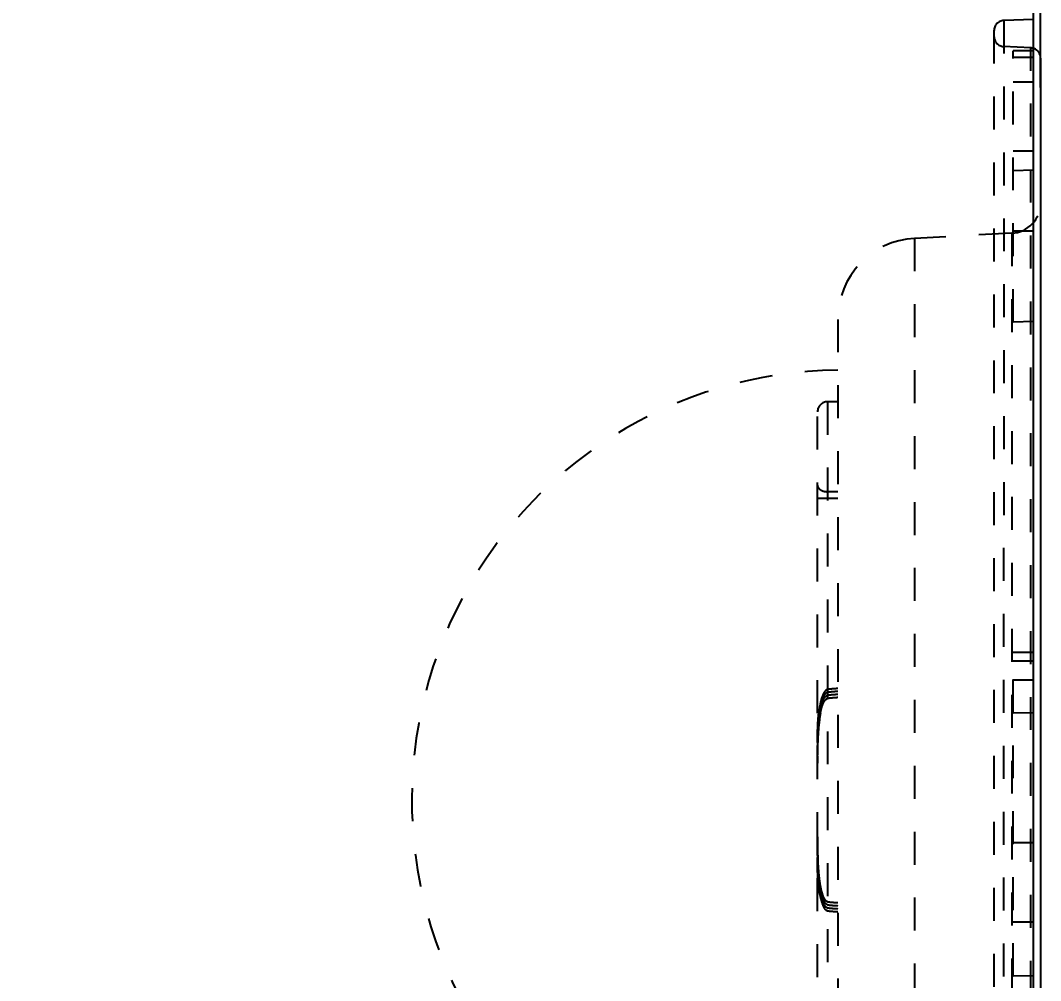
# Model space of a CAD drawing. Header units: millimetres. Extents: x -840 to 1682, y -9216 to -2117.
# Drawn here: x 193.2 to 243.7, y -6549.5 to -6501.9 of the extents above; entities that cross this region are included whole.
import ezdxf

# ---------------------------------------------------------------- set-up
doc = ezdxf.new("R2010")
doc.units = ezdxf.units.MM
doc.header["$LTSCALE"] = 16.335
doc.header["$PDMODE"] = 3
doc.header["$PDSIZE"] = 8
doc.linetypes.add('HIDDEN', pattern=[0.2, 0.1, -0.1])
doc.layers.get('0').update_dxf_attribs({"linetype": 'CONTINUOUS'})
doc.layers.get('Defpoints').update_dxf_attribs({"linetype": 'CONTINUOUS'})
doc.layers.add('DEFAULT_2', color=8, linetype='HIDDEN')
doc.styles.get("Standard").update_dxf_attribs({"font": 'txt', "width": 0.85})
doc.dimstyles.new('mold', dxfattribs={"dimtxt": 10, "dimasz": 5, "dimexe": 0, "dimexo": 0, "dimgap": 0, "dimtad": 1, "dimzin": 1, "dimdsep": 46, "dimtxsty": 'Standard', "dimcen": 0, "dimclrd": 4, "dimclre": 4, "dimclrt": 6, "dimazin": 0, "dimtfac": 1, "dimtofl": 0, "dimtmove": 0, "dimatfit": 3, "dimfxl": 0, "dimarcsym": 0})

# ---------------------------------------------------------------- blocks, each defined once
blk = doc.blocks.new('*D697')
at = {"color": 4, "lineweight": -2}
for p, q in [((165.698, -6463.831), (165.698, -6414.867)), ((238.702, -6414.867), (170.698, -6414.867)), ((243.702, -6505.205), (243.702, -6414.867))]:
    blk.add_line(p, q, dxfattribs=at)
at = {"color": 4}
for points in [[(170.698, -6414.034), (170.698, -6415.701), (165.698, -6414.867)], [(238.702, -6414.034), (238.702, -6415.701), (243.702, -6414.867)]]:
    blk.add_solid(points, dxfattribs=at)
at = {"layer": 'Defpoints', "color": 0}
for p in [(165.698, -6414.867), (165.698, -6463.831), (243.702, -6505.205)]:
    blk.add_point(p, dxfattribs=at)
at = {"color": 6, "insert": (206.462, -6409.867), "char_height": 10, "attachment_point": 5}
blk.add_mtext('78.00', dxfattribs=at)

msp = doc.modelspace()

# ---------------------------------------------------------------- linework, layer by layer
at = {"color": 7, "linetype": 'Continuous'}
for p, q in [((243.348, -6788.357), (243.348, -6448.357)), ((243.702, -6503.749), (243.702, -6712.961))]:
    msp.add_line(p, q, dxfattribs=at)
msp.add_arc((243.199, -6503.749), 0.502, 0, 68.6435, dxfattribs=at)
at = {"layer": 'DEFAULT_2', "color": 8, "linetype": 'HIDDEN'}
for p, q in [((241.875, -6501.891), (241.848, -6721.344)), ((243.348, -6501.84), (241.875, -6501.891)), ((241.39, -6502.393), (241.39, -6714.321)), ((243.225, -6503.247), (241.866, -6503.175)), ((243.225, -6713.463), (243.225, -6503.247)), ((243.348, -6503.388), (242.348, -6503.388)), ((242.348, -6516.836), (242.348, -6503.389)), ((243.348, -6503.714), (242.348, -6503.714)), ((243.348, -6504.943), (242.348, -6504.943)), ((243.348, -6508.363), (242.348, -6508.363)), ((243.348, -6509.301), (242.348, -6509.332)), ((242.273, -6512.431), (237.461, -6512.683)), ((242.273, -6512.431), (242.273, -6704.283)), ((243.348, -6512.327), (242.348, -6512.327)), ((237.461, -6512.683), (237.461, -6704.031)), ((233.652, -6516.697), (233.652, -6700.751)), ((243.348, -6516.806), (242.348, -6516.836)), ((233.149, -6520.778), (233.149, -6566.124)), ((233.652, -6520.778), (233.149, -6520.778)), ((232.647, -6565.621), (232.647, -6521.28)), ((232.647, -6525.56), (233.652, -6525.56)), ((233.652, -6525.237), (233.149, -6525.237)), ((243.348, -6533.212), (242.348, -6533.212)), ((242.348, -6549.24), (242.348, -6533.214)), ((243.348, -6533.635), (242.348, -6533.635)), ((243.348, -6534.576), (242.348, -6534.576)), ((243.348, -6536.192), (242.348, -6536.21)), ((243.348, -6542.644), (242.348, -6542.644)), ((243.348, -6546.575), (242.348, -6546.575)), ((243.348, -6549.222), (242.348, -6549.24))]:
    msp.add_line(p, q, dxfattribs=at)
for centre, radius, start, end in [((241.893, -6502.393), 0.502, 92, 180), ((241.893, -6502.674), 0.502, 180, 267), ((243.199, -6503.749), 0.502, 68.6435, 87), ((242.194, -6510.925), 1.508, 273, 0), ((237.672, -6516.697), 4.02, 93, 180), ((233.853, -6540.52), 21.306, 90.5405, 217.0276), ((233.149, -6521.28), 0.502, 90, 180), ((233.853, -6540.52), 5.529, 92.0835, 97.3103), ((233.853, -6540.52), 5.384, 92.1394, 97.5077), ((233.853, -6540.52), 5.235, 92.2003, 97.7224), ((233.853, -6540.52), 5.082, 92.2667, 97.9571), ((238.966, -6536.905), 6.294, 171.9078, 173.5754), ((238.754, -6537.024), 6.076, 171.4557, 173.0592), ((237.707, -6536.725), 5.023, 169.9248, 171.9172), ((237.564, -6536.845), 4.872, 169.5388, 171.4649), ((237.913, -6537.048), 5.22, 169.9863, 171.8271), ((237.501, -6536.98), 4.803, 169.2985, 171.1815), ((236.463, -6536.782), 3.746, 166.9666, 169.3134), ((244.801, -6537.57), 12.149, 175.716, 177.8034), ((244.256, -6537.358), 11.605, 176.2778, 177.4068), ((242.139, -6537.22), 9.483, 175.009, 176.2796), ((241.704, -6537.346), 9.044, 174.438, 175.6655), ((242.5, -6537.577), 9.839, 174.7002, 175.8944), ((241.553, -6537.332), 8.892, 174.323, 175.5649), ((240.416, -6537.069), 7.754, 173.5702, 175.0122), ((241.549, -6537.493), 8.884, 174.0824, 175.2747), ((240.11, -6537.19), 7.442, 173.0542, 174.441), ((240.699, -6537.409), 8.03, 173.359, 174.7027), ((239.984, -6537.176), 7.315, 172.9276, 174.3259), ((240.442, -6537.544), 7.767, 172.3835, 174.8359), ((239.997, -6537.332), 7.324, 172.7341, 174.0854), ((239.203, -6537.234), 6.523, 171.8189, 173.3633), ((238.67, -6537.162), 5.986, 171.1725, 172.7391), ((238.707, -6537.32), 6.018, 171.0673, 172.5881), ((238.511, -6537.291), 5.82, 170.8306, 172.3319), ((237.537, -6537.135), 4.833, 169.2543, 171.0757), ((237.401, -6537.111), 4.695, 169.0284, 170.8393), ((251.486, -6537.827), 18.838, 177.7995, 179.4291), ((250.633, -6537.583), 17.986, 178.4055, 179.2678), ((246.973, -6537.481), 14.324, 177.4057, 178.4065), ((245.116, -6537.94), 12.457, 175.8201, 176.772), ((242.95, -6537.781), 10.286, 174.7759, 175.8209), ((256.063, -6537.652), 23.416, 179.2689, 180.0182), ((261.197, -6537.949), 28.551, 179.3719, 180.0181), ((261.259, -6537.949), 28.613, 179.3807, 180.0176), ((263.867, -6538.262), 31.22, 178.9367, 180.0622), ((258.141, -6538.182), 25.493, 178.7583, 179.4651), ((247.927, -6538.098), 15.274, 176.7718, 177.6353), ((269.06, -6538.284), 36.414, 179.4656, 180.0189), ((284.748, -6538.683), 52.102, 179.6332, 180.0153), ((285.208, -6542.356), 52.562, 179.9858, 180.3517), ((269.404, -6542.755), 36.757, 179.9828, 180.5072), ((269.066, -6542.756), 36.42, 179.9811, 180.5339), ((261.314, -6543.091), 28.668, 179.9828, 180.6112), ((261.256, -6543.091), 28.61, 179.9823, 180.6194), ((259.035, -6542.845), 26.388, 180.5105, 181.1117), ((258.149, -6542.857), 25.502, 180.5344, 181.2407), ((255.908, -6543.388), 23.261, 179.9801, 180.7673), ((253.84, -6543.171), 21.193, 180.619, 181.4103), ((250.307, -6543.463), 17.66, 180.7679, 181.6922), ((249.143, -6543.287), 16.494, 181.411, 182.3106), ((246.606, -6543.572), 13.957, 181.6923, 182.7367), ((244.619, -6543.481), 11.966, 182.2562, 184.3812), ((243.931, -6543.7), 11.279, 182.7362, 183.8963), ((242.502, -6543.463), 9.84, 184.1043, 185.299), ((242.464, -6543.295), 9.799, 183.8733, 186.0606), ((241.546, -6543.547), 8.881, 184.727, 185.9197), ((241.874, -6543.841), 9.217, 183.8949, 185.181), ((241.706, -6543.694), 9.046, 184.3334, 185.5604), ((241.556, -6543.707), 8.895, 184.4331, 185.6744), ((240.699, -6543.631), 8.03, 185.2965, 186.6408), ((240.112, -6543.85), 7.444, 185.5575, 186.9441), ((239.987, -6543.863), 7.318, 185.6716, 187.0696), ((239.995, -6543.708), 7.321, 185.9167, 187.268), ((240.034, -6543.547), 7.355, 186.1087, 187.4206), ((239.203, -6543.805), 6.524, 186.6364, 188.1811), ((238.755, -6544.015), 6.077, 186.9391, 188.5432), ((238.668, -6543.878), 5.984, 187.263, 188.8289), ((238.704, -6543.721), 6.015, 187.4158, 188.9359), ((237.913, -6543.992), 5.22, 188.1729, 190.013), ((237.882, -6543.847), 5.183, 188.41, 190.1695), ((237.536, -6543.905), 4.832, 188.9275, 190.7468), ((237.564, -6544.195), 4.872, 188.534, 190.4624), ((237.501, -6544.06), 4.803, 188.8199, 190.7004), ((236.464, -6544.257), 3.747, 190.6857, 193.0282), ((236.502, -6544.102), 3.779, 190.7331, 192.9902), ((235.573, -6544.318), 2.826, 192.9638, 195.8562), ((233.853, -6540.52), 5.082, 262.0429, 267.7333), ((233.853, -6540.52), 5.235, 262.2776, 267.7997), ((233.853, -6540.52), 5.384, 262.4923, 267.8606), ((233.853, -6540.52), 5.529, 262.6897, 267.9165)]:
    msp.add_arc(centre, radius, start, end, dxfattribs=at)
for points, knots in [([(232.647, -6524.914), (232.647, -6525.004), (232.807, -6525.201), (233.027, -6525.237), (233.149, -6525.237)], [0, 0, 0, 0, 0.425036, 1, 1, 1, 1]), ([(232.647, -6537.66), (232.647, -6537.429), (232.652, -6536.969), (232.686, -6536.394), (232.742, -6535.941), (232.808, -6535.599), (232.901, -6535.293), (233.039, -6535.05), (233.149, -6535.036)], [0, 0, 0, 0, 0.252436, 0.50359, 0.628689, 0.753493, 0.8781, 1, 1, 1, 1]), ([(233.057, -6535.081), (233.004, -6535.126), (232.93, -6535.249), (232.831, -6535.506), (232.786, -6535.71), (232.762, -6535.846)], [0, 0, 0, 0, 0.250376, 0.500327, 1, 1, 1, 1]), ([(232.724, -6536.275), (232.748, -6536.09), (232.792, -6535.811), (232.903, -6535.458), (232.99, -6535.282), (233.062, -6535.223)], [0, 0, 0, 0, 0.500573, 0.75051, 1, 1, 1, 1]), ([(232.772, -6536.14), (232.797, -6536), (232.843, -6535.79), (232.945, -6535.526), (233.024, -6535.398), (233.084, -6535.359)], [0, 0, 0, 0, 0.499694, 0.749636, 1, 1, 1, 1]), ([(233.06, -6535.225), (233.009, -6535.268), (232.938, -6535.386), (232.841, -6535.633), (232.797, -6535.829), (232.773, -6535.96)], [0, 0, 0, 0, 0.250342, 0.500317, 1, 1, 1, 1]), ([(232.792, -6536.217), (232.816, -6536.095), (232.859, -6535.912), (232.95, -6535.681), (233.017, -6535.57), (233.064, -6535.53)], [0, 0, 0, 0, 0.499761, 0.749776, 1, 1, 1, 1]), ([(232.647, -6542.343), (232.647, -6542.722), (232.653, -6543.477), (232.7, -6544.232), (232.755, -6544.605)], [0, 0, 0, 0, 0.501808, 1, 1, 1, 1]), ([(232.694, -6544.673), (232.715, -6544.899), (232.757, -6545.239), (232.875, -6545.67), (232.972, -6545.889), (233.059, -6545.961)], [0, 0, 0, 0, 0.501087, 0.750986, 1, 1, 1, 1]), ([(232.724, -6544.764), (232.748, -6544.955), (232.795, -6545.242), (232.91, -6545.601), (233.007, -6545.784), (233.088, -6545.835)], [0, 0, 0, 0, 0.500703, 0.75071, 1, 1, 1, 1]), ([(232.781, -6544.762), (232.807, -6544.91), (232.859, -6545.135), (232.968, -6545.404), (233.076, -6545.543), (233.149, -6545.553)], [0, 0, 0, 0, 0.501556, 0.752463, 1, 1, 1, 1]), ([(232.772, -6544.899), (232.797, -6545.039), (232.843, -6545.25), (232.945, -6545.514), (233.025, -6545.642), (233.084, -6545.681)], [0, 0, 0, 0, 0.499707, 0.749654, 1, 1, 1, 1]), ([(233.061, -6545.664), (232.983, -6545.597), (232.893, -6545.398), (232.837, -6545.202), (232.813, -6545.102)], [0, 0, 0, 0, 0.499193, 1, 1, 1, 1])]:
    msp.add_open_spline(points, degree=3, knots=knots, dxfattribs=at)
for points in [[(232.898, -6525.194), (232.978, -6525.223), (233.064, -6525.237), (233.149, -6525.237)], [(233.149, -6535.036), (233.115, -6535.04), (233.083, -6535.059), (233.057, -6535.081)], [(233.149, -6535.182), (233.117, -6535.186), (233.086, -6535.204), (233.06, -6535.225)], [(233.149, -6535.487), (233.117, -6535.491), (233.088, -6535.506), (233.063, -6535.528)], [(233.064, -6535.53), (233.088, -6535.509), (233.118, -6535.491), (233.149, -6535.487)], [(233.149, -6535.332), (233.125, -6535.335), (233.104, -6535.345), (233.083, -6535.358)], [(233.084, -6535.359), (233.103, -6535.345), (233.126, -6535.335), (233.149, -6535.332)], [(232.74, -6536.543), (232.647, -6537.256), (232.647, -6537.978), (232.647, -6538.696)], [(232.648, -6537.636), (232.652, -6537.305), (232.662, -6536.974), (232.688, -6536.645)], [(232.695, -6536.761), (232.67, -6537.068), (232.658, -6537.375), (232.652, -6537.683)], [(232.653, -6537.63), (232.659, -6537.377), (232.668, -6537.124), (232.687, -6536.872)], [(232.648, -6538.349), (232.65, -6538.055), (232.655, -6537.762), (232.667, -6537.468)], [(232.688, -6543.957), (232.658, -6543.532), (232.65, -6543.105), (232.648, -6542.679)], [(232.761, -6545.189), (232.656, -6544.594), (232.647, -6543.984), (232.647, -6543.38)], [(232.686, -6544.378), (232.661, -6544.051), (232.652, -6543.724), (232.648, -6543.397)], [(232.695, -6544.279), (232.67, -6543.972), (232.658, -6543.665), (232.652, -6543.357)], [(232.653, -6543.41), (232.659, -6543.662), (232.668, -6543.915), (232.687, -6544.167)], [(233.149, -6545.708), (233.117, -6545.703), (233.086, -6545.685), (233.061, -6545.664)], [(233.149, -6545.553), (233.117, -6545.548), (233.087, -6545.53), (233.063, -6545.509)], [(233.149, -6546.004), (233.115, -6545.999), (233.085, -6545.983), (233.059, -6545.961)], [(233.059, -6545.961), (233.069, -6545.968), (233.079, -6545.976), (233.089, -6545.982)], [(233.149, -6545.858), (233.127, -6545.855), (233.106, -6545.847), (233.087, -6545.835)], [(233.088, -6545.835), (233.106, -6545.846), (233.127, -6545.855), (233.149, -6545.858)], [(233.089, -6545.982), (233.107, -6545.993), (233.128, -6546.001), (233.149, -6546.004)]]:
    msp.add_open_spline(points, degree=3, dxfattribs=at)

# ---------------------------------------------------------------- dimensions: what is measured, and where the dimension line sits
dim = msp.add_linear_dim(base=(165.698, -6414.867), p1=(243.702, -6505.205), p2=(165.698, -6463.831), dimstyle='mold')
dim.commit()
dim.dimension.update_dxf_attribs({"geometry": '*D697', "text_midpoint": (206.462, -6414.867), "dimtype": 160})

doc.saveas('drawing.dxf')
